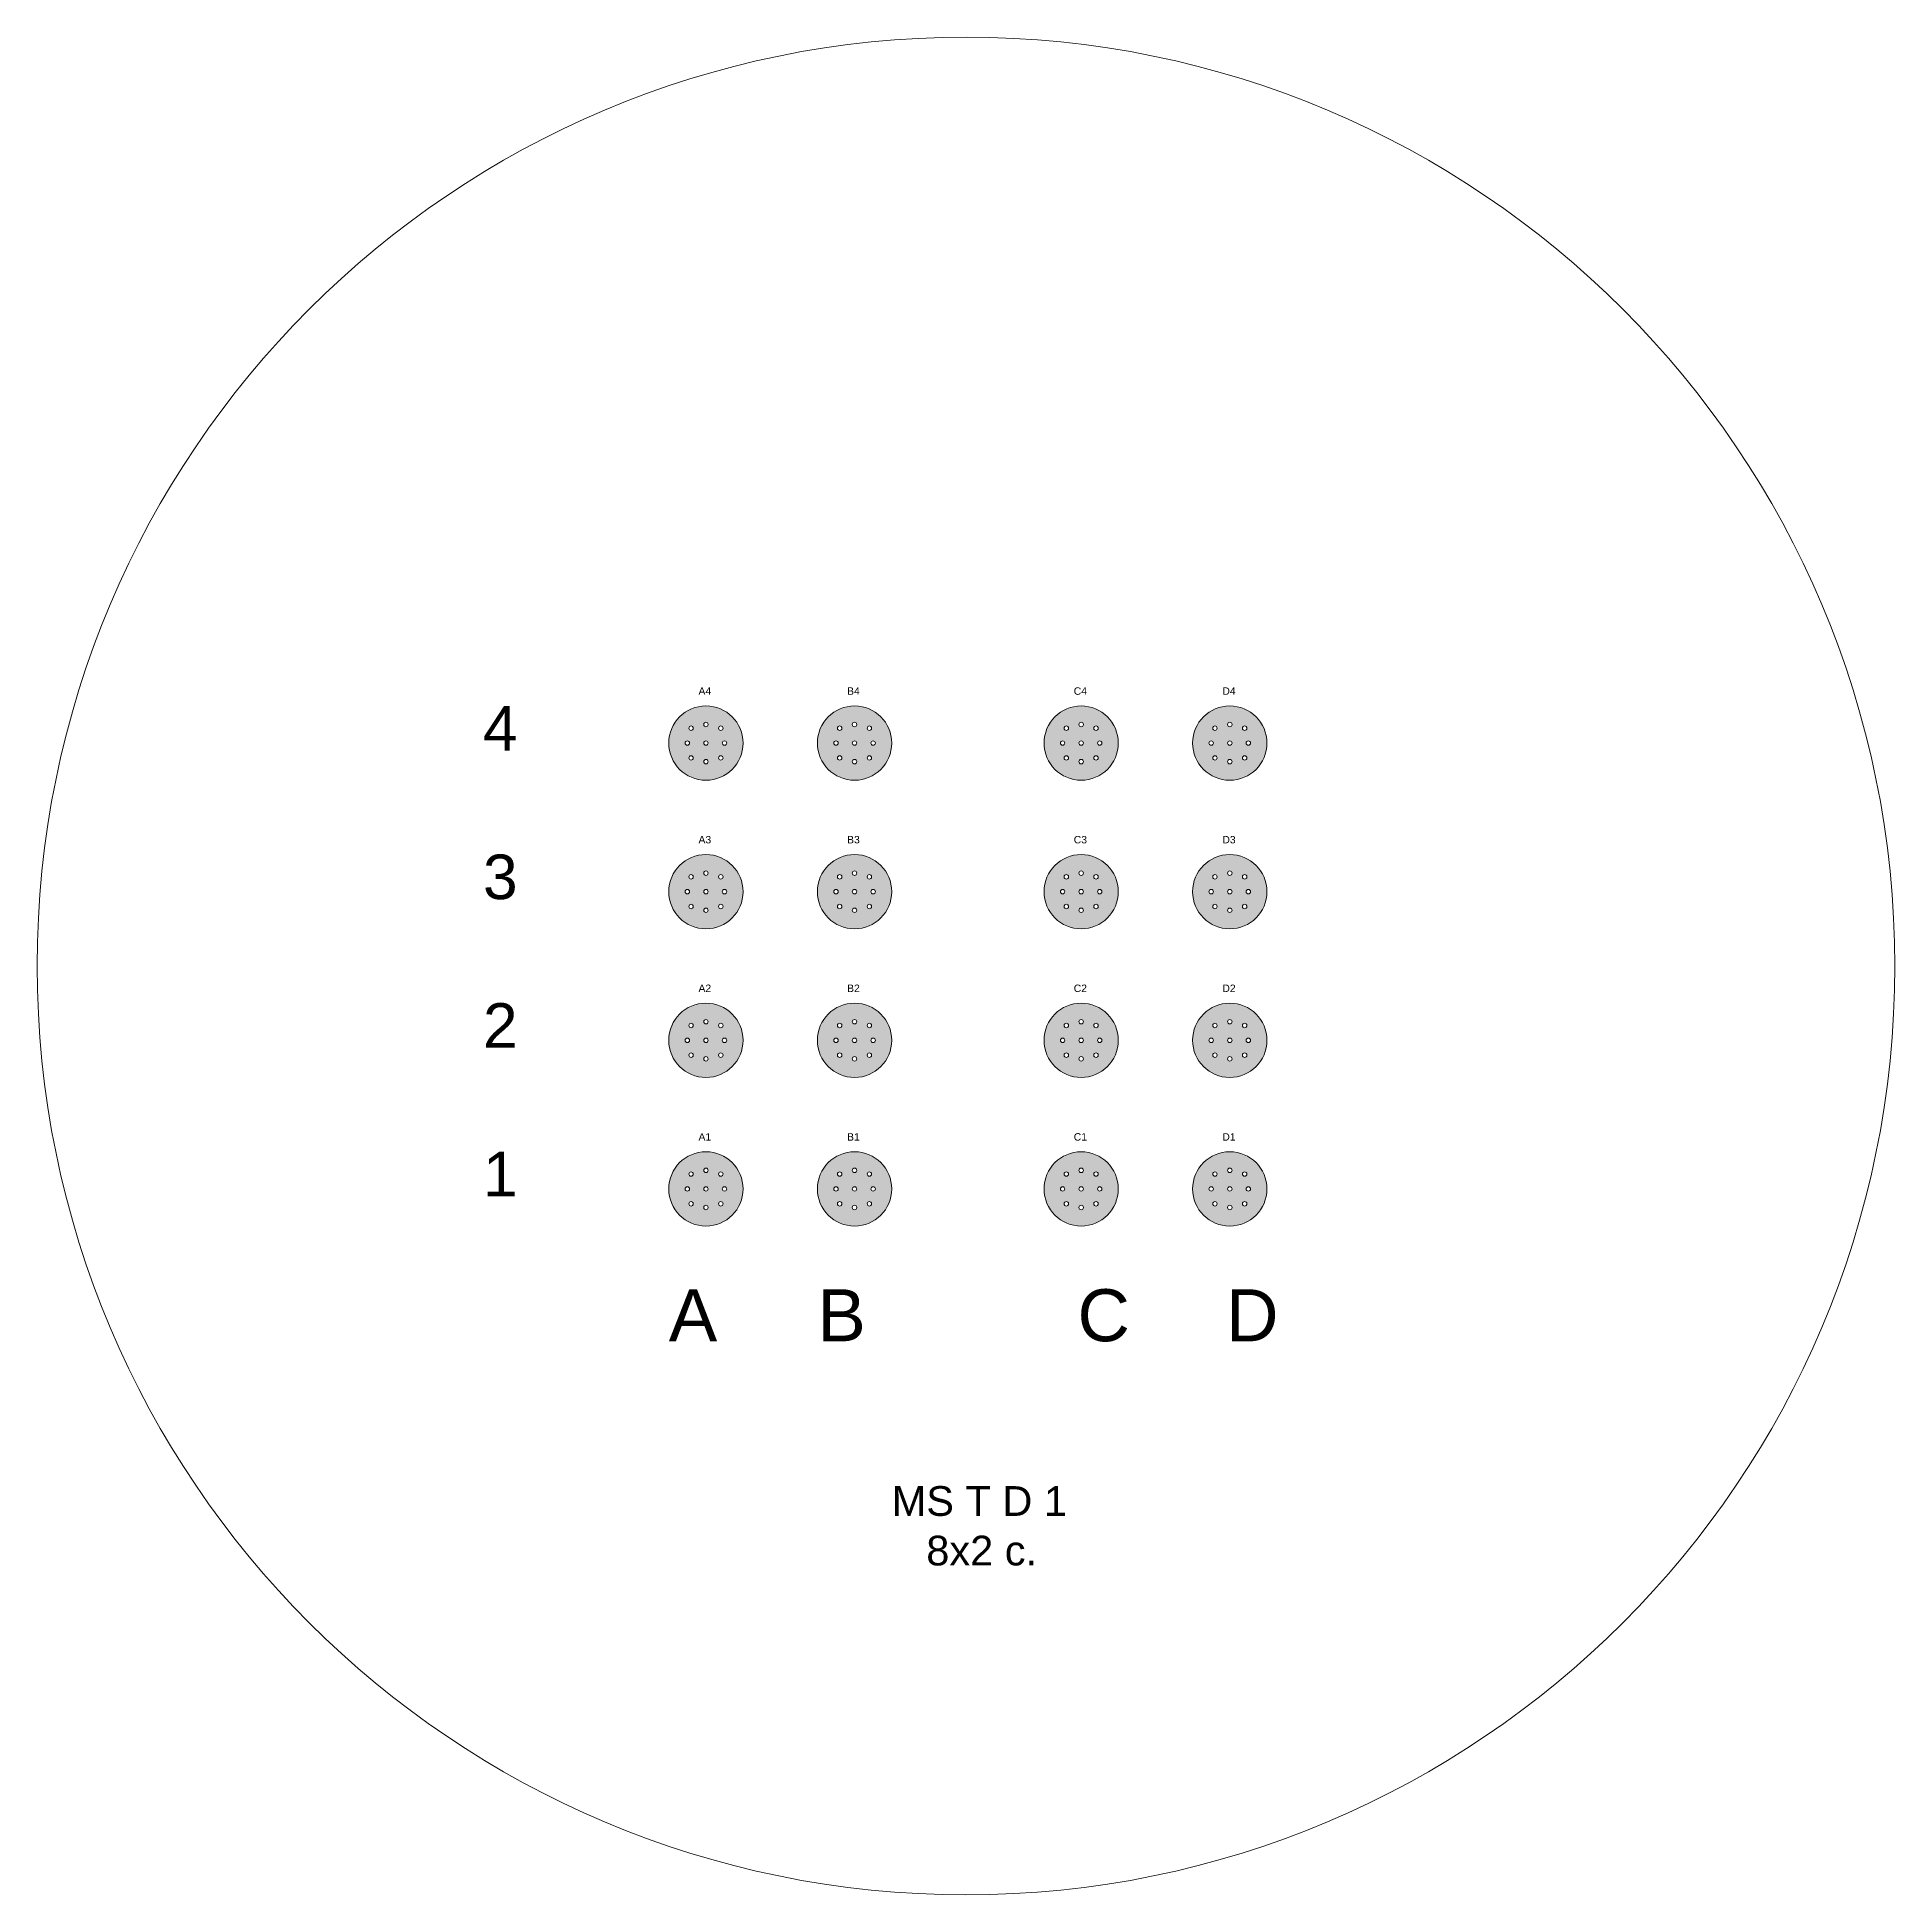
# Model space of a CAD drawing. Header units: millimetres. Extents: x 0 to 150000, y 0 to 150000.
# Drawn here: x 0 to 50000, y 0 to 50000 of the extents above; entities that cross this region are included whole.
import ezdxf

# ---------------------------------------------------------------- set-up
doc = ezdxf.new("R2010")
doc.units = ezdxf.units.MM
for name, color, linetype, lineweight in [('Hatch', 40, 'Continuous', 25), ('Inner', 4, 'Continuous', 0), ('Outer', 1, 'Continuous', 0)]:
    doc.layers.add(name, color=color, linetype=linetype, lineweight=lineweight)
doc.styles.add('textstyle14', font='')
doc.styles.add('textstyle15', font='')
doc.styles.add('textstyle16', font='')
doc.styles.add('textstyle17', font='')
doc.styles.add('textstyle18', font='')
doc.styles.add('textstyle19', font='')
doc.styles.add('textstyle20', font='')
doc.styles.add('textstyle21', font='')
doc.styles.add('textstyle22', font='')
doc.styles.add('textstyle23', font='')
doc.styles.add('textstyle24', font='')
doc.styles.add('textstyle25', font='')
doc.styles.add('textstyle26', font='')
doc.styles.add('textstyle27', font='')
doc.styles.add('textstyle28', font='')
doc.styles.add('textstyle29', font='')
doc.styles.add('textstyle30', font='')
doc.styles.add('textstyle31', font='')
doc.styles.add('textstyle32', font='')
doc.styles.add('textstyle33', font='')
doc.styles.add('textstyle34', font='')
doc.styles.add('textstyle35', font='')
doc.styles.add('textstyle36', font='')
doc.styles.add('textstyle37', font='')
doc.styles.add('textstyle39', font='')
doc.styles.get('textstyle14').set_extended_font_data('Arial')
doc.styles.get('textstyle15').set_extended_font_data('Arial')
doc.styles.get('textstyle16').set_extended_font_data('Arial')
doc.styles.get('textstyle17').set_extended_font_data('Arial')
doc.styles.get('textstyle18').set_extended_font_data('Arial')
doc.styles.get('textstyle19').set_extended_font_data('Arial')
doc.styles.get('textstyle20').set_extended_font_data('Arial')
doc.styles.get('textstyle21').set_extended_font_data('Arial')
doc.styles.get('textstyle22').set_extended_font_data('Arial')
doc.styles.get('textstyle23').set_extended_font_data('Arial')
doc.styles.get('textstyle24').set_extended_font_data('Arial')
doc.styles.get('textstyle25').set_extended_font_data('Arial')
doc.styles.get('textstyle26').set_extended_font_data('Arial')
doc.styles.get('textstyle27').set_extended_font_data('Arial')
doc.styles.get('textstyle28').set_extended_font_data('Arial')
doc.styles.get('textstyle29').set_extended_font_data('Arial')
doc.styles.get('textstyle30').set_extended_font_data('Arial')
doc.styles.get('textstyle31').set_extended_font_data('Arial')
doc.styles.get('textstyle32').set_extended_font_data('Arial')
doc.styles.get('textstyle33').set_extended_font_data('Arial')
doc.styles.get('textstyle34').set_extended_font_data('Arial')
doc.styles.get('textstyle35').set_extended_font_data('Arial')
doc.styles.get('textstyle36').set_extended_font_data('Arial')
doc.styles.get('textstyle37').set_extended_font_data('Arial')
doc.styles.get('textstyle39').set_extended_font_data('Arial')

msp = doc.modelspace()

# ---------------------------------------------------------------- hatches: boundary and pattern name
at = {"layer": 'Hatch'}
h = msp.add_hatch(color=256, dxfattribs=at)
edge = h.paths.add_edge_path(flags=0)
edge.add_arc((22000, 26500), 60, 0, 360)
edge = h.paths.add_edge_path(flags=0)
edge.add_arc((22500, 27000), 60, 0, 360)
edge = h.paths.add_edge_path(flags=0)
edge.add_arc((22000, 27500), 60, 0, 360)
edge = h.paths.add_edge_path(flags=0)
edge.add_arc((22400, 27400), 60, 0, 360)
edge = h.paths.add_edge_path(flags=0)
edge.add_arc((21600, 27400), 60, 0, 360)
edge = h.paths.add_edge_path(flags=0)
edge.add_arc((21600, 26600), 60, 0, 360)
edge = h.paths.add_edge_path(flags=0)
edge.add_arc((22400, 26600), 60, 0, 360)
edge = h.paths.add_edge_path(flags=0)
edge.add_arc((18000, 27000), 1000, 0, 360)
edge = h.paths.add_edge_path(flags=0)
edge.add_arc((18000, 27000), 60, 0, 360)
edge = h.paths.add_edge_path(flags=0)
edge.add_arc((17500, 27000), 60, 0, 360)
edge = h.paths.add_edge_path(flags=0)
edge.add_arc((18000, 26500), 60, 0, 360)
edge = h.paths.add_edge_path(flags=0)
edge.add_arc((18500, 27000), 60, 0, 360)
edge = h.paths.add_edge_path(flags=0)
edge.add_arc((18000, 27500), 60, 0, 360)
edge = h.paths.add_edge_path(flags=0)
edge.add_arc((18400, 27400), 60, 0, 360)
edge = h.paths.add_edge_path(flags=0)
edge.add_arc((17600, 27400), 60, 0, 360)
edge = h.paths.add_edge_path(flags=0)
edge.add_arc((17600, 26600), 60, 0, 360)
edge = h.paths.add_edge_path(flags=0)
edge.add_arc((18400, 26600), 60, 0, 360)
edge = h.paths.add_edge_path(flags=0)
edge.add_arc((28100, 27000), 1000, 0, 360)
edge = h.paths.add_edge_path(flags=0)
edge.add_arc((28100, 27000), 60, 0, 360)
edge = h.paths.add_edge_path(flags=0)
edge.add_arc((27600, 27000), 60, 0, 360)
edge = h.paths.add_edge_path(flags=0)
edge.add_arc((28100, 26500), 60, 0, 360)
edge = h.paths.add_edge_path(flags=0)
edge.add_arc((28600, 27000), 60, 0, 360)
edge = h.paths.add_edge_path(flags=0)
edge.add_arc((28100, 27500), 60, 0, 360)
edge = h.paths.add_edge_path(flags=0)
edge.add_arc((28500, 27400), 60, 0, 360)
edge = h.paths.add_edge_path(flags=0)
edge.add_arc((27700, 27400), 60, 0, 360)
edge = h.paths.add_edge_path(flags=0)
edge.add_arc((27700, 26600), 60, 0, 360)
edge = h.paths.add_edge_path(flags=0)
edge.add_arc((28500, 26600), 60, 0, 360)
edge = h.paths.add_edge_path(flags=0)
edge.add_arc((32100, 27000), 1000, 0, 360)
edge = h.paths.add_edge_path(flags=0)
edge.add_arc((32100, 27000), 60, 0, 360)
edge = h.paths.add_edge_path(flags=0)
edge.add_arc((31600, 27000), 60, 0, 360)
edge = h.paths.add_edge_path(flags=0)
edge.add_arc((32100, 26500), 60, 0, 360)
edge = h.paths.add_edge_path(flags=0)
edge.add_arc((32600, 27000), 60, 0, 360)
edge = h.paths.add_edge_path(flags=0)
edge.add_arc((32100, 27500), 60, 0, 360)
edge = h.paths.add_edge_path(flags=0)
edge.add_arc((32500, 27400), 60, 0, 360)
edge = h.paths.add_edge_path(flags=0)
edge.add_arc((31700, 27400), 60, 0, 360)
edge = h.paths.add_edge_path(flags=0)
edge.add_arc((31700, 26600), 60, 0, 360)
edge = h.paths.add_edge_path(flags=0)
edge.add_arc((32500, 26600), 60, 0, 360)
edge = h.paths.add_edge_path(flags=0)
edge.add_arc((28100, 23000), 1000, 0, 360)
edge = h.paths.add_edge_path(flags=0)
edge.add_arc((28100, 23000), 60, 0, 360)
edge = h.paths.add_edge_path(flags=0)
edge.add_arc((27600, 23000), 60, 0, 360)
edge = h.paths.add_edge_path(flags=0)
edge.add_arc((28100, 22500), 60, 0, 360)
edge = h.paths.add_edge_path(flags=0)
edge.add_arc((28600, 23000), 60, 0, 360)
edge = h.paths.add_edge_path(flags=0)
edge.add_arc((28100, 23500), 60, 0, 360)
edge = h.paths.add_edge_path(flags=0)
edge.add_arc((28500, 23400), 60, 0, 360)
edge = h.paths.add_edge_path(flags=0)
edge.add_arc((27700, 23400), 60, 0, 360)
edge = h.paths.add_edge_path(flags=0)
edge.add_arc((27700, 22600), 60, 0, 360)
edge = h.paths.add_edge_path(flags=0)
edge.add_arc((28500, 22600), 60, 0, 360)
edge = h.paths.add_edge_path(flags=0)
edge.add_arc((32100, 23000), 1000, 0, 360)
edge = h.paths.add_edge_path(flags=0)
edge.add_arc((32100, 23000), 60, 0, 360)
edge = h.paths.add_edge_path(flags=0)
edge.add_arc((31600, 23000), 60, 0, 360)
edge = h.paths.add_edge_path(flags=0)
edge.add_arc((32100, 22500), 60, 0, 360)
edge = h.paths.add_edge_path(flags=0)
edge.add_arc((32600, 23000), 60, 0, 360)
edge = h.paths.add_edge_path(flags=0)
edge.add_arc((32100, 23500), 60, 0, 360)
edge = h.paths.add_edge_path(flags=0)
edge.add_arc((32500, 23400), 60, 0, 360)
edge = h.paths.add_edge_path(flags=0)
edge.add_arc((31700, 23400), 60, 0, 360)
edge = h.paths.add_edge_path(flags=0)
edge.add_arc((31700, 22600), 60, 0, 360)
edge = h.paths.add_edge_path(flags=0)
edge.add_arc((32500, 22600), 60, 0, 360)
edge = h.paths.add_edge_path(flags=0)
edge.add_arc((28100, 19000), 1000, 0, 360)
edge = h.paths.add_edge_path(flags=0)
edge.add_arc((28100, 19000), 60, 0, 360)
edge = h.paths.add_edge_path(flags=0)
edge.add_arc((27600, 19000), 60, 0, 360)
edge = h.paths.add_edge_path(flags=0)
edge.add_arc((28100, 18500), 60, 0, 360)
edge = h.paths.add_edge_path(flags=0)
edge.add_arc((28600, 19000), 60, 0, 360)
edge = h.paths.add_edge_path(flags=0)
edge.add_arc((28100, 19500), 60, 0, 360)
edge = h.paths.add_edge_path(flags=0)
edge.add_arc((28500, 19400), 60, 0, 360)
edge = h.paths.add_edge_path(flags=0)
edge.add_arc((27700, 19400), 60, 0, 360)
edge = h.paths.add_edge_path(flags=0)
edge.add_arc((27700, 18600), 60, 0, 360)
edge = h.paths.add_edge_path(flags=0)
edge.add_arc((28500, 18600), 60, 0, 360)
edge = h.paths.add_edge_path(flags=0)
edge.add_arc((32100, 19000), 1000, 0, 360)
edge = h.paths.add_edge_path(flags=0)
edge.add_arc((32100, 19000), 60, 0, 360)
edge = h.paths.add_edge_path(flags=0)
edge.add_arc((31600, 19000), 60, 0, 360)
edge = h.paths.add_edge_path(flags=0)
edge.add_arc((32100, 18500), 60, 0, 360)
edge = h.paths.add_edge_path(flags=0)
edge.add_arc((32600, 19000), 60, 0, 360)
edge = h.paths.add_edge_path(flags=0)
edge.add_arc((32100, 19500), 60, 0, 360)
edge = h.paths.add_edge_path(flags=0)
edge.add_arc((32500, 19400), 60, 0, 360)
edge = h.paths.add_edge_path(flags=0)
edge.add_arc((31700, 19400), 60, 0, 360)
edge = h.paths.add_edge_path(flags=0)
edge.add_arc((31700, 18600), 60, 0, 360)
edge = h.paths.add_edge_path(flags=0)
edge.add_arc((32500, 18600), 60, 0, 360)
edge = h.paths.add_edge_path(flags=0)
edge.add_arc((28100, 31000), 1000, 0, 360)
edge = h.paths.add_edge_path(flags=0)
edge.add_arc((28100, 31000), 60, 0, 360)
edge = h.paths.add_edge_path(flags=0)
edge.add_arc((27600, 31000), 60, 0, 360)
edge = h.paths.add_edge_path(flags=0)
edge.add_arc((28100, 30500), 60, 0, 360)
edge = h.paths.add_edge_path(flags=0)
edge.add_arc((28600, 31000), 60, 0, 360)
edge = h.paths.add_edge_path(flags=0)
edge.add_arc((28100, 31500), 60, 0, 360)
edge = h.paths.add_edge_path(flags=0)
edge.add_arc((28500, 31400), 60, 0, 360)
edge = h.paths.add_edge_path(flags=0)
edge.add_arc((27700, 31400), 60, 0, 360)
edge = h.paths.add_edge_path(flags=0)
edge.add_arc((27700, 30600), 60, 0, 360)
edge = h.paths.add_edge_path(flags=0)
edge.add_arc((28500, 30600), 60, 0, 360)
edge = h.paths.add_edge_path(flags=0)
edge.add_arc((32100, 31000), 1000, 0, 360)
edge = h.paths.add_edge_path(flags=0)
edge.add_arc((32100, 31000), 60, 0, 360)
edge = h.paths.add_edge_path(flags=0)
edge.add_arc((31600, 31000), 60, 0, 360)
edge = h.paths.add_edge_path(flags=0)
edge.add_arc((32100, 30500), 60, 0, 360)
edge = h.paths.add_edge_path(flags=0)
edge.add_arc((32600, 31000), 60, 0, 360)
edge = h.paths.add_edge_path(flags=0)
edge.add_arc((32100, 31500), 60, 0, 360)
edge = h.paths.add_edge_path(flags=0)
edge.add_arc((32500, 31400), 60, 0, 360)
edge = h.paths.add_edge_path(flags=0)
edge.add_arc((31700, 31400), 60, 0, 360)
edge = h.paths.add_edge_path(flags=0)
edge.add_arc((31700, 30600), 60, 0, 360)
edge = h.paths.add_edge_path(flags=0)
edge.add_arc((32500, 30600), 60, 0, 360)
edge = h.paths.add_edge_path(flags=0)
edge.add_arc((22000, 31000), 1000, 0, 360)
edge = h.paths.add_edge_path(flags=0)
edge.add_arc((22000, 31000), 60, 0, 360)
edge = h.paths.add_edge_path(flags=0)
edge.add_arc((21500, 31000), 60, 0, 360)
edge = h.paths.add_edge_path(flags=0)
edge.add_arc((22000, 30500), 60, 0, 360)
edge = h.paths.add_edge_path(flags=0)
edge.add_arc((22500, 31000), 60, 0, 360)
edge = h.paths.add_edge_path(flags=0)
edge.add_arc((22000, 31500), 60, 0, 360)
edge = h.paths.add_edge_path(flags=0)
edge.add_arc((22400, 31400), 60, 0, 360)
edge = h.paths.add_edge_path(flags=0)
edge.add_arc((21600, 31400), 60, 0, 360)
edge = h.paths.add_edge_path(flags=0)
edge.add_arc((21600, 30600), 60, 0, 360)
edge = h.paths.add_edge_path(flags=0)
edge.add_arc((22400, 30600), 60, 0, 360)
edge = h.paths.add_edge_path(flags=0)
edge.add_arc((18000, 31000), 1000, 0, 360)
edge = h.paths.add_edge_path(flags=0)
edge.add_arc((18000, 31000), 60, 0, 360)
edge = h.paths.add_edge_path(flags=0)
edge.add_arc((17500, 31000), 60, 0, 360)
edge = h.paths.add_edge_path(flags=0)
edge.add_arc((18000, 30500), 60, 0, 360)
edge = h.paths.add_edge_path(flags=0)
edge.add_arc((18500, 31000), 60, 0, 360)
edge = h.paths.add_edge_path(flags=0)
edge.add_arc((18000, 31500), 60, 0, 360)
edge = h.paths.add_edge_path(flags=0)
edge.add_arc((18400, 31400), 60, 0, 360)
edge = h.paths.add_edge_path(flags=0)
edge.add_arc((17600, 31400), 60, 0, 360)
edge = h.paths.add_edge_path(flags=0)
edge.add_arc((17600, 30600), 60, 0, 360)
edge = h.paths.add_edge_path(flags=0)
edge.add_arc((18400, 30600), 60, 0, 360)
edge = h.paths.add_edge_path(flags=0)
edge.add_arc((18000, 19000), 1000, 0, 360)
edge = h.paths.add_edge_path(flags=0)
edge.add_arc((18000, 19000), 60, 0, 360)
edge = h.paths.add_edge_path(flags=0)
edge.add_arc((17500, 19000), 60, 0, 360)
edge = h.paths.add_edge_path(flags=0)
edge.add_arc((18000, 18500), 60, 0, 360)
edge = h.paths.add_edge_path(flags=0)
edge.add_arc((18500, 19000), 60, 0, 360)
edge = h.paths.add_edge_path(flags=0)
edge.add_arc((18000, 19500), 60, 0, 360)
edge = h.paths.add_edge_path(flags=0)
edge.add_arc((18400, 19400), 60, 0, 360)
edge = h.paths.add_edge_path(flags=0)
edge.add_arc((17600, 19400), 60, 0, 360)
edge = h.paths.add_edge_path(flags=0)
edge.add_arc((17600, 18600), 60, 0, 360)
edge = h.paths.add_edge_path(flags=0)
edge.add_arc((18400, 18600), 60, 0, 360)
edge = h.paths.add_edge_path(flags=0)
edge.add_arc((22000, 19000), 1000, 0, 360)
edge = h.paths.add_edge_path(flags=0)
edge.add_arc((22000, 19000), 60, 0, 360)
edge = h.paths.add_edge_path(flags=0)
edge.add_arc((21500, 19000), 60, 0, 360)
edge = h.paths.add_edge_path(flags=0)
edge.add_arc((22000, 18500), 60, 0, 360)
edge = h.paths.add_edge_path(flags=0)
edge.add_arc((22500, 19000), 60, 0, 360)
edge = h.paths.add_edge_path(flags=0)
edge.add_arc((22000, 19500), 60, 0, 360)
edge = h.paths.add_edge_path(flags=0)
edge.add_arc((22400, 19400), 60, 0, 360)
edge = h.paths.add_edge_path(flags=0)
edge.add_arc((21600, 19400), 60, 0, 360)
edge = h.paths.add_edge_path(flags=0)
edge.add_arc((21600, 18600), 60, 0, 360)
edge = h.paths.add_edge_path(flags=0)
edge.add_arc((22400, 18600), 60, 0, 360)
edge = h.paths.add_edge_path(flags=0)
edge.add_arc((22000, 23000), 1000, 0, 360)
edge = h.paths.add_edge_path(flags=0)
edge.add_arc((22000, 23000), 60, 0, 360)
edge = h.paths.add_edge_path(flags=0)
edge.add_arc((21500, 23000), 60, 0, 360)
edge = h.paths.add_edge_path(flags=0)
edge.add_arc((22000, 22500), 60, 0, 360)
edge = h.paths.add_edge_path(flags=0)
edge.add_arc((22500, 23000), 60, 0, 360)
edge = h.paths.add_edge_path(flags=0)
edge.add_arc((22000, 23500), 60, 0, 360)
edge = h.paths.add_edge_path(flags=0)
edge.add_arc((22400, 23400), 60, 0, 360)
edge = h.paths.add_edge_path(flags=0)
edge.add_arc((21600, 23400), 60, 0, 360)
edge = h.paths.add_edge_path(flags=0)
edge.add_arc((21600, 22600), 60, 0, 360)
edge = h.paths.add_edge_path(flags=0)
edge.add_arc((22400, 22600), 60, 0, 360)
edge = h.paths.add_edge_path(flags=0)
edge.add_arc((18000, 23000), 1000, 0, 360)
edge = h.paths.add_edge_path(flags=0)
edge.add_arc((18000, 23000), 60, 0, 360)
edge = h.paths.add_edge_path(flags=0)
edge.add_arc((17500, 23000), 60, 0, 360)
edge = h.paths.add_edge_path(flags=0)
edge.add_arc((18000, 22500), 60, 0, 360)
edge = h.paths.add_edge_path(flags=0)
edge.add_arc((18500, 23000), 60, 0, 360)
edge = h.paths.add_edge_path(flags=0)
edge.add_arc((18000, 23500), 60, 0, 360)
edge = h.paths.add_edge_path(flags=0)
edge.add_arc((18400, 23400), 60, 0, 360)
edge = h.paths.add_edge_path(flags=0)
edge.add_arc((17600, 23400), 60, 0, 360)
edge = h.paths.add_edge_path(flags=0)
edge.add_arc((17600, 22600), 60, 0, 360)
edge = h.paths.add_edge_path(flags=0)
edge.add_arc((18400, 22600), 60, 0, 360)
edge = h.paths.add_edge_path(flags=0)
edge.add_arc((22000, 27000), 1000, 0, 360)
edge = h.paths.add_edge_path(flags=0)
edge.add_arc((22000, 27000), 60, 0, 360)
edge = h.paths.add_edge_path(flags=0)
edge.add_arc((21500, 27000), 60, 0, 360)

# ---------------------------------------------------------------- linework, layer by layer
at = {"layer": 'Inner'}
for centre, radius in [((25000, 25000), 25000), ((18000, 31500), 60), ((22000, 31500), 60), ((28100, 31500), 60), ((32100, 31500), 60), ((17500, 31000), 60), ((17600, 31400), 60), ((18000, 31000), 60), ((18400, 31400), 60), ((18500, 31000), 60), ((21500, 31000), 60), ((21600, 31400), 60), ((22000, 31000), 60), ((22400, 31400), 60), ((22500, 31000), 60), ((27600, 31000), 60), ((27700, 31400), 60), ((28100, 31000), 60), ((28500, 31400), 60), ((28600, 31000), 60), ((31600, 31000), 60), ((31700, 31400), 60), ((32100, 31000), 60), ((32500, 31400), 60), ((32600, 31000), 60), ((17600, 30600), 60), ((18000, 30500), 60), ((18400, 30600), 60), ((21600, 30600), 60), ((22000, 30500), 60), ((22400, 30600), 60), ((27700, 30600), 60), ((28100, 30500), 60), ((28500, 30600), 60), ((31700, 30600), 60), ((32100, 30500), 60), ((32500, 30600), 60), ((18000, 27500), 60), ((22000, 27500), 60), ((28100, 27500), 60), ((32100, 27500), 60), ((17500, 27000), 60), ((17600, 27400), 60), ((18000, 27000), 60), ((18400, 27400), 60), ((18500, 27000), 60), ((21500, 27000), 60), ((21600, 27400), 60), ((22000, 27000), 60), ((22400, 27400), 60), ((22500, 27000), 60), ((27600, 27000), 60), ((27700, 27400), 60), ((28100, 27000), 60), ((28500, 27400), 60), ((28600, 27000), 60), ((31600, 27000), 60), ((31700, 27400), 60), ((32100, 27000), 60), ((32500, 27400), 60), ((32600, 27000), 60), ((17600, 26600), 60), ((18000, 26500), 60), ((18400, 26600), 60), ((21600, 26600), 60), ((22000, 26500), 60), ((22400, 26600), 60), ((27700, 26600), 60), ((28100, 26500), 60), ((28500, 26600), 60), ((31700, 26600), 60), ((32100, 26500), 60), ((32500, 26600), 60), ((18000, 23500), 60), ((22000, 23500), 60), ((28100, 23500), 60), ((32100, 23500), 60), ((17500, 23000), 60), ((17600, 23400), 60), ((18000, 23000), 60), ((18400, 23400), 60), ((18500, 23000), 60), ((21500, 23000), 60), ((21600, 23400), 60), ((22000, 23000), 60), ((22400, 23400), 60), ((22500, 23000), 60), ((27600, 23000), 60), ((27700, 23400), 60), ((28100, 23000), 60), ((28500, 23400), 60), ((28600, 23000), 60), ((31600, 23000), 60), ((31700, 23400), 60), ((32100, 23000), 60), ((32500, 23400), 60), ((32600, 23000), 60), ((17600, 22600), 60), ((18000, 22500), 60), ((18400, 22600), 60), ((21600, 22600), 60), ((22000, 22500), 60), ((22400, 22600), 60), ((27700, 22600), 60), ((28100, 22500), 60), ((28500, 22600), 60), ((31700, 22600), 60), ((32100, 22500), 60), ((32500, 22600), 60), ((18000, 19500), 60), ((22000, 19500), 60), ((28100, 19500), 60), ((32100, 19500), 60), ((17500, 19000), 60), ((17600, 19400), 60), ((18000, 19000), 60), ((18400, 19400), 60), ((18500, 19000), 60), ((21500, 19000), 60), ((21600, 19400), 60), ((22000, 19000), 60), ((22400, 19400), 60), ((22500, 19000), 60), ((27600, 19000), 60), ((27700, 19400), 60), ((28100, 19000), 60), ((28500, 19400), 60), ((28600, 19000), 60), ((31600, 19000), 60), ((31700, 19400), 60), ((32100, 19000), 60), ((32500, 19400), 60), ((32600, 19000), 60), ((17600, 18600), 60), ((18000, 18500), 60), ((18400, 18600), 60), ((21600, 18600), 60), ((22000, 18500), 60), ((22400, 18600), 60), ((27700, 18600), 60), ((28100, 18500), 60), ((28500, 18600), 60), ((31700, 18600), 60), ((32100, 18500), 60), ((32500, 18600), 60)]:
    msp.add_circle(centre, radius, dxfattribs=at)
at = {"layer": 'Outer'}
for centre in [(18000, 31000), (22000, 31000), (28100, 31000), (32100, 31000), (18000, 27000), (22000, 27000), (28100, 27000), (32100, 27000), (18000, 23000), (22000, 23000), (28100, 23000), (32100, 23000), (18000, 19000), (22000, 19000), (28100, 19000), (32100, 19000)]:
    msp.add_circle(centre, 1000, dxfattribs=at)

# ---------------------------------------------------------------- texts
at = {"layer": 'Outer', "attachment_point": 1}
for s, insert, char_height, style in [('B4', (21800, 32500), 200, 'textstyle26'), ('C4', (27900, 32500), 200, 'textstyle33'), ('D4', (31900, 32500), 200, 'textstyle34'), ('4', (12000, 32000), 1200, 'textstyle21'), ('A4', (17800, 32500), 200, 'textstyle25'), ('A3', (17800, 28500), 200, 'textstyle24'), ('B3', (21800, 28500), 200, 'textstyle27'), ('C3', (27900, 28500), 200, 'textstyle32'), ('D3', (31900, 28500), 200, 'textstyle35'), ('3', (12000, 28000), 1200, 'textstyle20'), ('A2', (17800, 24500), 200, 'textstyle23'), ('B2', (21800, 24500), 200, 'textstyle28'), ('C2', (27900, 24500), 200, 'textstyle31'), ('D2', (31900, 24500), 200, 'textstyle36'), ('2', (12000, 24000), 1200, 'textstyle19'), ('A1', (17800, 20500), 200, 'textstyle22'), ('B1', (21800, 20500), 200, 'textstyle29'), ('C1', (27900, 20500), 200, 'textstyle30'), ('1', (12000, 20000), 1200, 'textstyle18'), ('D1', (31900, 20500), 200, 'textstyle37'), ('A', (17000, 16300), 1400, 'textstyle14'), ('B', (21000, 16300), 1400, 'textstyle15'), ('C', (28000, 16300), 1400, 'textstyle16'), ('D', (32000, 16300), 1400, 'textstyle17'), ('MS T D 1\\P   8x2 c.', (23000, 11000), 800, 'textstyle39')]:
    msp.add_mtext(s, dxfattribs=dict(at, insert=insert, char_height=char_height, style=style))

doc.saveas('drawing.dxf')
